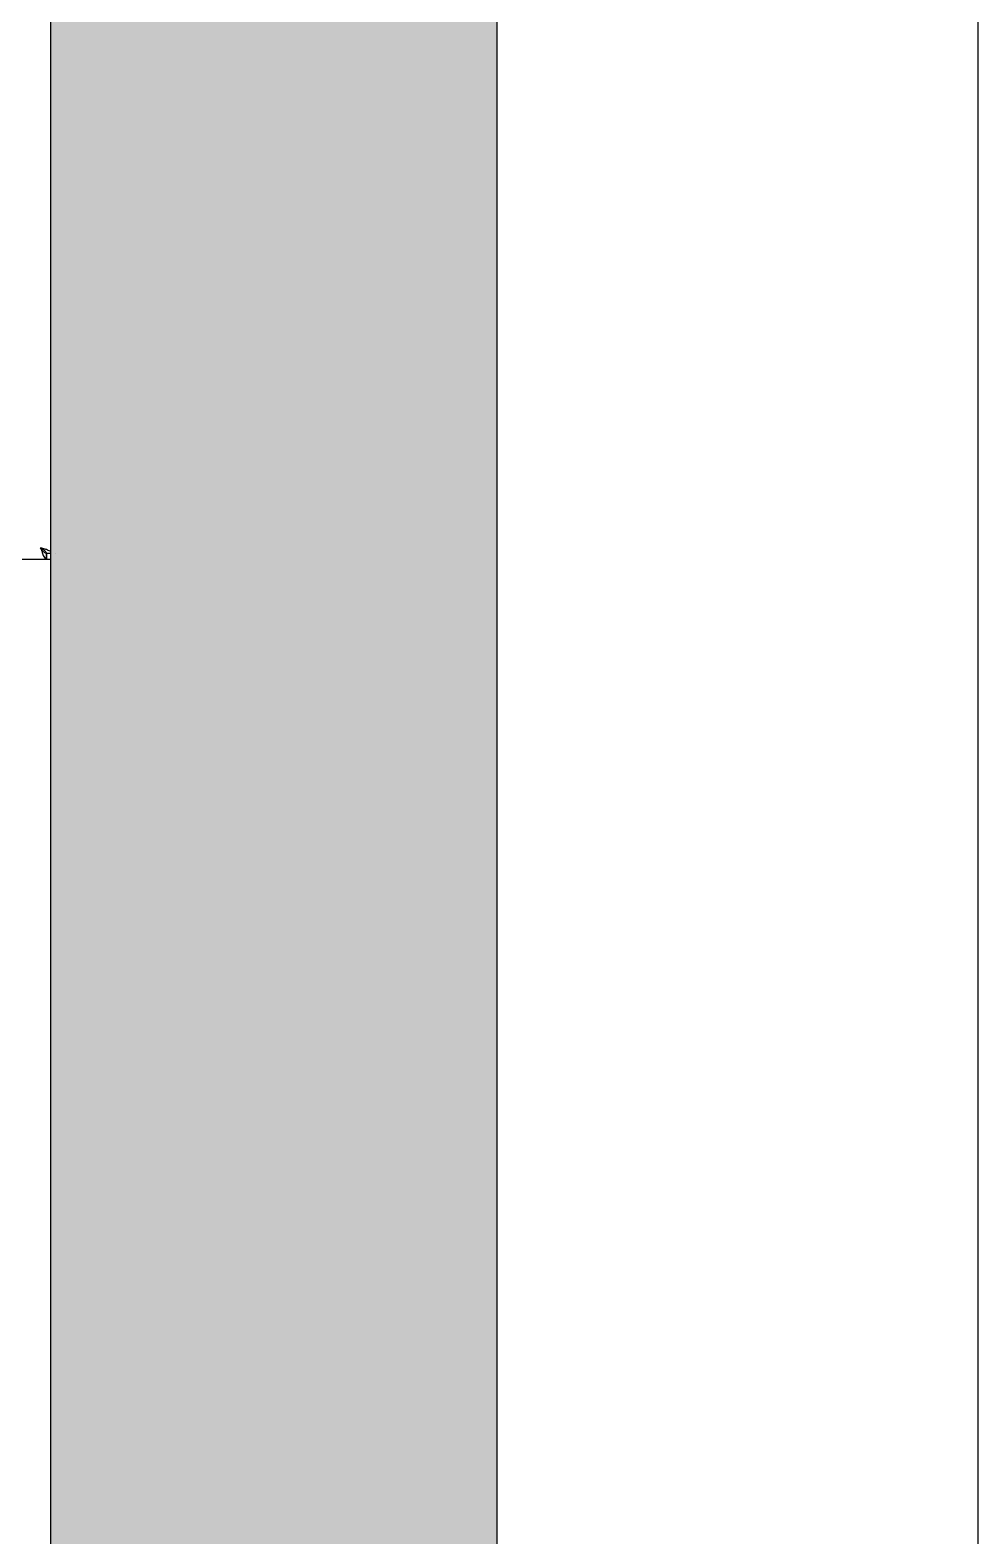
# Model space of a CAD drawing. Header units: millimetres. Extents: x 6781 to 13993, y -7973 to 4183.
# Drawn here: x 12737 to 13241, y 1307 to 2108 of the extents above; entities that cross this region are included whole.
import ezdxf

# ---------------------------------------------------------------- set-up
doc = ezdxf.new("R2010")
doc.units = ezdxf.units.MM
doc.header["$LTSCALE"] = 307.34
doc.layers.get('0').update_dxf_attribs({"linetype": 'CONTINUOUS'})

msp = doc.modelspace()

# ---------------------------------------------------------------- hatches: boundary and pattern name
at = {"linetype": 'Continuous', "lineweight": 25}
h = msp.add_hatch(dxfattribs=at)
h.set_pattern_fill('AR-SAND', color=0)
h.paths.add_polyline_path([(12747.79589, 2960.93639), (12985.12051, 2960.93639), (12985.12051, 818.69525), (12747.79589, 818.69525)])

# ---------------------------------------------------------------- linework, layer by layer
at = {"color": 0, "linetype": 'Continuous', "lineweight": 25}
for p, q in [((12747.79589, 818.69525), (12747.79589, 3570.93639)), ((12742.38067, 1832.68134), (12742.3247, 1832.69916)), ((12747.79589, 1829.69916), (12745.38054, 1829.69916)), ((12745.38054, 1829.69916), (12745.38054, 1826.69916)), ((12745.69861, 1826.69916), (12745.69861, 1829.69916)), ((12750.35849, 1829.71698), (12750.35822, 1829.69916)), ((12524.33325, 1826.69916), (12747.35836, 1826.69916))]:
    msp.add_line(p, q, dxfattribs=at)
msp.add_lwpolyline([(6791.75839, -2458.4059), (6791.75839, 4182.91479), (13241.16711, 4182.91479), (13241.16711, -2458.4059)])
msp.add_lwpolyline([(12747.79589, 2960.93639), (12985.12051, 2960.93639), (12985.12051, 818.69525), (12747.79589, 818.69525)], close=True, dxfattribs=at)
for points, knots in [([(12742.3247, 1832.69916), (12742.40867, 1832.43535), (12742.73291, 1831.41963), (12743.06738, 1830.40653), (12743.34411, 1829.66718)], [0, 0, 0, 0, 0.259643502, 1, 1, 1, 1]), ([(12745.37943, 1829.69916), (12744.79434, 1829.69968), (12743.51935, 1830.76124), (12742.81845, 1831.96751), (12742.35269, 1832.69916)], [0, 0, 0, 0, 0.402840521, 1, 1, 1, 1]), ([(12742.38067, 1832.68134), (12743.10751, 1832.21862), (12744.30173, 1831.52447), (12745.37207, 1830.27766), (12745.38054, 1829.69916)], [0, 0, 0, 0, 0.598275713, 1, 1, 1, 1]), ([(12745.41079, 1831.67026), (12745.17518, 1831.75714), (12744.17133, 1832.11267), (12743.15607, 1832.43453), (12742.38067, 1832.68134)], [0, 0, 0, 0, 0.2358284, 1, 1, 1, 1]), ([(12743.34411, 1829.66718), (12743.62434, 1828.91845), (12744.0098, 1827.84559), (12744.94899, 1826.69916), (12745.38054, 1826.69916)], [0, 0, 0, 0, 0.649431572, 1, 1, 1, 1]), ([(12747.85395, 1830.4876), (12747.71342, 1830.59676), (12746.94742, 1831.08769), (12746.09466, 1831.41807), (12745.41079, 1831.67026)], [0, 0, 0, 0, 0.196224922, 1, 1, 1, 1])]:
    msp.add_open_spline(points, degree=3, knots=knots, dxfattribs=at)

doc.saveas('drawing.dxf')
